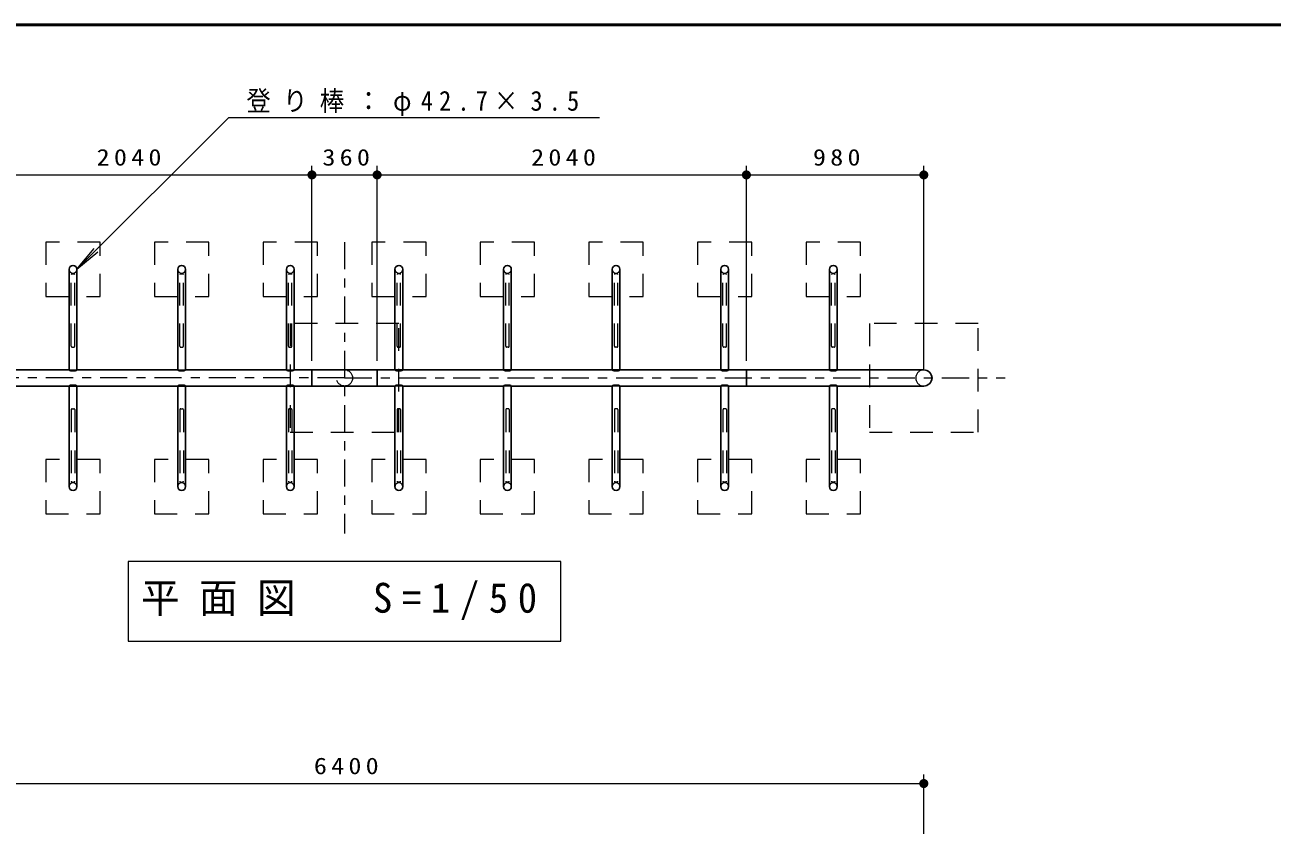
# Model space of a CAD drawing. Units: millimetres on the paper, scale 1:50. Extents: x -365 to 0, y 0 to 257.
# Drawn here: x -271.8 to -134, y 168.6 to 257 of the extents above; entities that cross this region are included whole.
import ezdxf

# ---------------------------------------------------------------- set-up
doc = ezdxf.new("R2010")
doc.units = ezdxf.units.MM
doc.linetypes.add('USER1', pattern=[4.5, 2.5, -2])
doc.linetypes.add('USER2', pattern=[6, 3, -1, 1, -1])
doc.layers.add('LY_3', color=7, linetype='Continuous', lineweight=13)
doc.layers.add('LY_4', color=7, linetype='Continuous', lineweight=13)
doc.styles.add('ＭＳ ゴシック', font='')
doc.styles.get('ＭＳ ゴシック').set_extended_font_data('MS Gothic')

# ---------------------------------------------------------------- blocks, each defined once
blk = doc.blocks.new('filled_dot')
at = {"color": 0, "linetype": 'Continuous', "lineweight": -2, "const_width": 1.25}
blk.add_lwpolyline([(-0.625, 0, 1), (0.625, 0, 1)], format="xyb", close=True, dxfattribs=at)

msp = doc.modelspace()

# ---------------------------------------------------------------- linework, layer by layer
at = {"layer": 'LY_3'}
for p, q in [((-249.256, 246.776), (-266.03, 230.01)), ((-249.256, 246.776), (-208.3, 246.776)), ((-240.057, 219.901), (-240.057, 241.437)), ((-240.057, 219.901), (-240.057, 241.437)), ((-232.857, 219.901), (-232.857, 241.437)), ((-232.857, 219.901), (-232.857, 241.437)), ((-192.057, 219.901), (-192.057, 241.437)), ((-172.457, 219.01), (-172.457, 241.437)), ((-280.857, 240.437), (-240.057, 240.437)), ((-240.057, 240.437), (-232.857, 240.437)), ((-232.857, 240.437), (-192.057, 240.437)), ((-192.057, 240.437), (-172.457, 240.437)), ((-266.03, 230.01), (-264.101, 232.308)), ((-266.03, 230.01), (-263.731, 231.938)), ((-260.357, 197.73), (-260.357, 188.93)), ((-212.557, 197.73), (-260.357, 197.73)), ((-212.557, 188.93), (-212.557, 197.73)), ((-260.357, 188.93), (-212.557, 188.93)), ((-172.457, 134.326), (-172.457, 174.217)), ((-300.457, 173.217), (-172.457, 173.217))]:
    msp.add_line(p, q, dxfattribs=at)
at = {"layer": 'LY_3', "linetype": 'USER2'}
for p, q in [((-236.457, 233.012), (-236.457, 200.819)), ((-236.457, 218.01), (-308.129, 218.01)), ((-236.457, 218.01), (-163.46, 218.01))]:
    msp.add_line(p, q, dxfattribs=at)
at = {"layer": 'LY_3', "lineweight": 25}
for p, q in [((-266.884, 230.01), (-266.884, 218.901)), ((-266.03, 230.01), (-266.03, 218.901)), ((-254.884, 230.01), (-254.884, 218.901)), ((-254.03, 230.01), (-254.03, 218.901)), ((-242.884, 230.01), (-242.884, 218.901)), ((-242.03, 230.01), (-242.03, 218.901)), ((-230.884, 230.01), (-230.884, 218.901)), ((-230.03, 230.01), (-230.03, 218.901)), ((-218.884, 230.01), (-218.884, 218.901)), ((-218.03, 230.01), (-218.03, 218.901)), ((-206.884, 230.01), (-206.884, 218.901)), ((-206.03, 230.01), (-206.03, 218.901)), ((-194.884, 230.01), (-194.884, 218.901)), ((-194.03, 230.01), (-194.03, 218.901)), ((-182.884, 230.01), (-182.884, 218.901)), ((-182.03, 230.01), (-182.03, 218.901)), ((-266.884, 218.901), (-278.03, 218.901)), ((-254.884, 218.901), (-266.03, 218.901)), ((-242.884, 218.901), (-254.03, 218.901)), ((-236.457, 218.901), (-242.03, 218.901)), ((-240.057, 218.901), (-240.057, 217.119)), ((-236.457, 218.901), (-230.884, 218.901)), ((-232.857, 218.901), (-232.857, 217.119)), ((-230.03, 218.901), (-218.884, 218.901)), ((-218.03, 218.901), (-206.884, 218.901)), ((-206.03, 218.901), (-194.884, 218.901)), ((-194.03, 218.901), (-182.884, 218.901)), ((-192.057, 217.119), (-192.057, 218.901)), ((-182.03, 218.901), (-172.457, 218.901)), ((-266.884, 217.119), (-278.03, 217.119)), ((-266.884, 206.01), (-266.884, 217.119)), ((-254.884, 217.119), (-266.03, 217.119)), ((-266.03, 206.01), (-266.03, 217.119)), ((-254.884, 206.01), (-254.884, 217.119)), ((-242.884, 217.119), (-254.03, 217.119)), ((-254.03, 206.01), (-254.03, 217.119)), ((-242.884, 206.01), (-242.884, 217.119)), ((-242.03, 206.01), (-242.03, 217.119)), ((-236.457, 217.119), (-242.03, 217.119)), ((-236.457, 217.119), (-230.884, 217.119)), ((-230.884, 206.01), (-230.884, 217.119)), ((-230.03, 206.01), (-230.03, 217.119)), ((-230.03, 217.119), (-218.884, 217.119)), ((-218.884, 206.01), (-218.884, 217.119)), ((-218.03, 206.01), (-218.03, 217.119)), ((-218.03, 217.119), (-206.884, 217.119)), ((-206.884, 206.01), (-206.884, 217.119)), ((-206.03, 206.01), (-206.03, 217.119)), ((-206.03, 217.119), (-194.884, 217.119)), ((-194.884, 206.01), (-194.884, 217.119)), ((-194.03, 206.01), (-194.03, 217.119)), ((-194.03, 217.119), (-182.884, 217.119)), ((-182.884, 206.01), (-182.884, 217.119)), ((-182.03, 206.01), (-182.03, 217.119)), ((-182.03, 217.119), (-172.457, 217.119))]:
    msp.add_line(p, q, dxfattribs=at)
at = {"layer": 'LY_3', "linetype": 'USER1'}
for p, q in [((-266.647, 221.51), (-266.647, 229.423)), ((-266.547, 229.523), (-266.367, 229.523)), ((-266.267, 221.51), (-266.267, 229.423)), ((-254.647, 221.51), (-254.647, 229.423)), ((-254.547, 229.523), (-254.367, 229.523)), ((-254.267, 221.51), (-254.267, 229.423)), ((-242.647, 221.51), (-242.647, 229.423)), ((-242.547, 229.523), (-242.367, 229.523)), ((-242.267, 221.51), (-242.267, 229.423)), ((-230.647, 221.51), (-230.647, 229.423)), ((-230.367, 229.523), (-230.547, 229.523)), ((-230.267, 221.51), (-230.267, 229.423)), ((-218.647, 221.51), (-218.647, 229.423)), ((-218.367, 229.523), (-218.547, 229.523)), ((-218.267, 221.51), (-218.267, 229.423)), ((-206.647, 221.51), (-206.647, 229.423)), ((-206.367, 229.523), (-206.547, 229.523)), ((-206.267, 221.51), (-206.267, 229.423)), ((-194.647, 221.51), (-194.647, 229.423)), ((-194.367, 229.523), (-194.547, 229.523)), ((-194.267, 221.51), (-194.267, 229.423)), ((-182.647, 221.51), (-182.647, 229.423)), ((-182.367, 229.523), (-182.547, 229.523)), ((-182.267, 221.51), (-182.267, 229.423)), ((-242.457, 224.01), (-242.457, 212.01)), ((-230.457, 224.01), (-242.457, 224.01)), ((-230.457, 212.01), (-230.457, 224.01)), ((-178.457, 224.01), (-178.457, 212.01)), ((-166.457, 224.01), (-178.457, 224.01)), ((-166.457, 212.01), (-166.457, 224.01)), ((-266.547, 221.41), (-266.367, 221.41)), ((-254.547, 221.41), (-254.367, 221.41)), ((-242.547, 221.41), (-242.367, 221.41)), ((-230.367, 221.41), (-230.547, 221.41)), ((-218.367, 221.41), (-218.547, 221.41)), ((-206.367, 221.41), (-206.547, 221.41)), ((-194.367, 221.41), (-194.547, 221.41)), ((-182.367, 221.41), (-182.547, 221.41)), ((-266.884, 218.901), (-266.03, 218.901)), ((-254.884, 218.901), (-254.03, 218.901)), ((-242.884, 218.901), (-242.03, 218.901)), ((-230.03, 218.901), (-230.884, 218.901)), ((-218.03, 218.901), (-218.884, 218.901)), ((-206.03, 218.901), (-206.884, 218.901)), ((-194.03, 218.901), (-194.884, 218.901)), ((-182.03, 218.901), (-182.884, 218.901)), ((-266.884, 217.119), (-266.03, 217.119)), ((-254.884, 217.119), (-254.03, 217.119)), ((-242.884, 217.119), (-242.03, 217.119)), ((-230.03, 217.119), (-230.884, 217.119)), ((-218.03, 217.119), (-218.884, 217.119)), ((-206.03, 217.119), (-206.884, 217.119)), ((-194.03, 217.119), (-194.884, 217.119)), ((-182.03, 217.119), (-182.884, 217.119)), ((-266.647, 214.51), (-266.647, 206.597)), ((-266.547, 214.61), (-266.367, 214.61)), ((-266.267, 214.51), (-266.267, 206.597)), ((-254.647, 214.51), (-254.647, 206.597)), ((-254.547, 214.61), (-254.367, 214.61)), ((-254.267, 214.51), (-254.267, 206.597)), ((-242.647, 214.51), (-242.647, 206.597)), ((-242.547, 214.61), (-242.367, 214.61)), ((-242.267, 214.51), (-242.267, 206.597)), ((-230.647, 214.51), (-230.647, 206.597)), ((-230.367, 214.61), (-230.547, 214.61)), ((-230.267, 214.51), (-230.267, 206.597)), ((-218.647, 214.51), (-218.647, 206.597)), ((-218.367, 214.61), (-218.547, 214.61)), ((-218.267, 214.51), (-218.267, 206.597)), ((-206.647, 214.51), (-206.647, 206.597)), ((-206.367, 214.61), (-206.547, 214.61)), ((-206.267, 214.51), (-206.267, 206.597)), ((-194.647, 214.51), (-194.647, 206.597)), ((-194.367, 214.61), (-194.547, 214.61)), ((-194.267, 214.51), (-194.267, 206.597)), ((-182.647, 214.51), (-182.647, 206.597)), ((-182.367, 214.61), (-182.547, 214.61)), ((-182.267, 214.51), (-182.267, 206.597)), ((-242.457, 212.01), (-230.457, 212.01)), ((-178.457, 212.01), (-166.457, 212.01)), ((-266.547, 206.497), (-266.367, 206.497)), ((-254.547, 206.497), (-254.367, 206.497)), ((-242.547, 206.497), (-242.367, 206.497)), ((-230.367, 206.497), (-230.547, 206.497)), ((-218.367, 206.497), (-218.547, 206.497)), ((-206.367, 206.497), (-206.547, 206.497)), ((-194.367, 206.497), (-194.547, 206.497)), ((-182.367, 206.497), (-182.547, 206.497))]:
    msp.add_line(p, q, dxfattribs=at)
for points in [[(-263.457, 227.01), (-263.457, 233.01), (-269.457, 233.01), (-269.457, 227.01)], [(-251.457, 227.01), (-251.457, 233.01), (-257.457, 233.01), (-257.457, 227.01)], [(-239.457, 227.01), (-239.457, 233.01), (-245.457, 233.01), (-245.457, 227.01)], [(-227.457, 227.01), (-227.457, 233.01), (-233.457, 233.01), (-233.457, 227.01)], [(-215.457, 227.01), (-215.457, 233.01), (-221.457, 233.01), (-221.457, 227.01)], [(-203.457, 227.01), (-203.457, 233.01), (-209.457, 233.01), (-209.457, 227.01)], [(-191.457, 227.01), (-191.457, 233.01), (-197.457, 233.01), (-197.457, 227.01)], [(-179.457, 227.01), (-179.457, 233.01), (-185.457, 233.01), (-185.457, 227.01)], [(-263.457, 203.01), (-263.457, 209.01), (-269.457, 209.01), (-269.457, 203.01)], [(-251.457, 203.01), (-251.457, 209.01), (-257.457, 209.01), (-257.457, 203.01)], [(-239.457, 203.01), (-239.457, 209.01), (-245.457, 209.01), (-245.457, 203.01)], [(-227.457, 203.01), (-227.457, 209.01), (-233.457, 209.01), (-233.457, 203.01)], [(-215.457, 203.01), (-215.457, 209.01), (-221.457, 209.01), (-221.457, 203.01)], [(-203.457, 203.01), (-203.457, 209.01), (-209.457, 209.01), (-209.457, 203.01)], [(-191.457, 203.01), (-191.457, 209.01), (-197.457, 209.01), (-197.457, 203.01)], [(-179.457, 203.01), (-179.457, 209.01), (-185.457, 209.01), (-185.457, 203.01)]]:
    msp.add_lwpolyline(points, close=True, dxfattribs=at)
at = {"layer": 'LY_3', "lineweight": 25}
for points in [[(-266.03, 218.901), (-266.034, 218.887), (-266.044, 218.873), (-266.062, 218.86), (-266.087, 218.847), (-266.118, 218.835), (-266.155, 218.824), (-266.197, 218.815), (-266.243, 218.807), (-266.293, 218.801), (-266.346, 218.796), (-266.401, 218.793), (-266.457, 218.793), (-266.513, 218.793), (-266.567, 218.796), (-266.62, 218.801), (-266.67, 218.807), (-266.717, 218.815), (-266.759, 218.824), (-266.796, 218.835), (-266.827, 218.847), (-266.851, 218.86), (-266.869, 218.873), (-266.88, 218.887), (-266.884, 218.901)], [(-254.03, 218.901), (-254.034, 218.887), (-254.044, 218.873), (-254.062, 218.86), (-254.087, 218.847), (-254.118, 218.835), (-254.155, 218.824), (-254.197, 218.815), (-254.243, 218.807), (-254.293, 218.801), (-254.346, 218.796), (-254.401, 218.793), (-254.457, 218.793), (-254.513, 218.793), (-254.567, 218.796), (-254.62, 218.801), (-254.67, 218.807), (-254.717, 218.815), (-254.759, 218.824), (-254.796, 218.835), (-254.827, 218.847), (-254.851, 218.86), (-254.869, 218.873), (-254.88, 218.887), (-254.884, 218.901)], [(-242.03, 218.901), (-242.034, 218.887), (-242.044, 218.873), (-242.062, 218.86), (-242.087, 218.847), (-242.118, 218.835), (-242.155, 218.824), (-242.197, 218.815), (-242.243, 218.807), (-242.293, 218.801), (-242.346, 218.796), (-242.401, 218.793), (-242.457, 218.793), (-242.513, 218.793), (-242.567, 218.796), (-242.62, 218.801), (-242.67, 218.807), (-242.717, 218.815), (-242.759, 218.824), (-242.796, 218.835), (-242.827, 218.847), (-242.851, 218.86), (-242.869, 218.873), (-242.88, 218.887), (-242.884, 218.901)], [(-230.884, 218.901), (-230.88, 218.887), (-230.869, 218.873), (-230.851, 218.86), (-230.827, 218.847), (-230.796, 218.835), (-230.759, 218.824), (-230.717, 218.815), (-230.67, 218.807), (-230.62, 218.801), (-230.567, 218.796), (-230.513, 218.793), (-230.457, 218.793), (-230.401, 218.793), (-230.346, 218.796), (-230.293, 218.801), (-230.243, 218.807), (-230.197, 218.815), (-230.155, 218.824), (-230.118, 218.835), (-230.087, 218.847), (-230.062, 218.86), (-230.044, 218.873), (-230.034, 218.887), (-230.03, 218.901)], [(-218.884, 218.901), (-218.88, 218.887), (-218.869, 218.873), (-218.851, 218.86), (-218.827, 218.847), (-218.796, 218.835), (-218.759, 218.824), (-218.717, 218.815), (-218.67, 218.807), (-218.62, 218.801), (-218.567, 218.796), (-218.513, 218.793), (-218.457, 218.793), (-218.401, 218.793), (-218.346, 218.796), (-218.293, 218.801), (-218.243, 218.807), (-218.197, 218.815), (-218.155, 218.824), (-218.118, 218.835), (-218.087, 218.847), (-218.062, 218.86), (-218.044, 218.873), (-218.034, 218.887), (-218.03, 218.901)], [(-206.884, 218.901), (-206.88, 218.887), (-206.869, 218.873), (-206.851, 218.86), (-206.827, 218.847), (-206.796, 218.835), (-206.759, 218.824), (-206.717, 218.815), (-206.67, 218.807), (-206.62, 218.801), (-206.567, 218.796), (-206.513, 218.793), (-206.457, 218.793), (-206.401, 218.793), (-206.346, 218.796), (-206.293, 218.801), (-206.243, 218.807), (-206.197, 218.815), (-206.155, 218.824), (-206.118, 218.835), (-206.087, 218.847), (-206.062, 218.86), (-206.044, 218.873), (-206.034, 218.887), (-206.03, 218.901)], [(-194.884, 218.901), (-194.88, 218.887), (-194.869, 218.873), (-194.851, 218.86), (-194.827, 218.847), (-194.796, 218.835), (-194.759, 218.824), (-194.717, 218.815), (-194.67, 218.807), (-194.62, 218.801), (-194.567, 218.796), (-194.513, 218.793), (-194.457, 218.793), (-194.401, 218.793), (-194.346, 218.796), (-194.293, 218.801), (-194.243, 218.807), (-194.197, 218.815), (-194.155, 218.824), (-194.118, 218.835), (-194.087, 218.847), (-194.062, 218.86), (-194.044, 218.873), (-194.034, 218.887), (-194.03, 218.901)], [(-182.884, 218.901), (-182.88, 218.887), (-182.869, 218.873), (-182.851, 218.86), (-182.827, 218.847), (-182.796, 218.835), (-182.759, 218.824), (-182.717, 218.815), (-182.67, 218.807), (-182.62, 218.801), (-182.567, 218.796), (-182.513, 218.793), (-182.457, 218.793), (-182.401, 218.793), (-182.346, 218.796), (-182.293, 218.801), (-182.243, 218.807), (-182.197, 218.815), (-182.155, 218.824), (-182.118, 218.835), (-182.087, 218.847), (-182.062, 218.86), (-182.044, 218.873), (-182.034, 218.887), (-182.03, 218.901)], [(-266.03, 217.119), (-266.034, 217.134), (-266.044, 217.148), (-266.062, 217.161), (-266.087, 217.174), (-266.118, 217.186), (-266.155, 217.197), (-266.197, 217.206), (-266.243, 217.214), (-266.293, 217.22), (-266.346, 217.225), (-266.401, 217.228), (-266.457, 217.228), (-266.513, 217.228), (-266.567, 217.225), (-266.62, 217.22), (-266.67, 217.214), (-266.717, 217.206), (-266.759, 217.197), (-266.796, 217.186), (-266.827, 217.174), (-266.851, 217.161), (-266.869, 217.148), (-266.88, 217.134), (-266.884, 217.119)], [(-254.03, 217.119), (-254.034, 217.134), (-254.044, 217.148), (-254.062, 217.161), (-254.087, 217.174), (-254.118, 217.186), (-254.155, 217.197), (-254.197, 217.206), (-254.243, 217.214), (-254.293, 217.22), (-254.346, 217.225), (-254.401, 217.228), (-254.457, 217.228), (-254.513, 217.228), (-254.567, 217.225), (-254.62, 217.22), (-254.67, 217.214), (-254.717, 217.206), (-254.759, 217.197), (-254.796, 217.186), (-254.827, 217.174), (-254.851, 217.161), (-254.869, 217.148), (-254.88, 217.134), (-254.884, 217.119)], [(-242.03, 217.119), (-242.034, 217.134), (-242.044, 217.148), (-242.062, 217.161), (-242.087, 217.174), (-242.118, 217.186), (-242.155, 217.197), (-242.197, 217.206), (-242.243, 217.214), (-242.293, 217.22), (-242.346, 217.225), (-242.401, 217.228), (-242.457, 217.228), (-242.513, 217.228), (-242.567, 217.225), (-242.62, 217.22), (-242.67, 217.214), (-242.717, 217.206), (-242.759, 217.197), (-242.796, 217.186), (-242.827, 217.174), (-242.851, 217.161), (-242.869, 217.148), (-242.88, 217.134), (-242.884, 217.119)], [(-230.884, 217.119), (-230.88, 217.134), (-230.869, 217.148), (-230.851, 217.161), (-230.827, 217.174), (-230.796, 217.186), (-230.759, 217.197), (-230.717, 217.206), (-230.67, 217.214), (-230.62, 217.22), (-230.567, 217.225), (-230.513, 217.228), (-230.457, 217.228), (-230.401, 217.228), (-230.346, 217.225), (-230.293, 217.22), (-230.243, 217.214), (-230.197, 217.206), (-230.155, 217.197), (-230.118, 217.186), (-230.087, 217.174), (-230.062, 217.161), (-230.044, 217.148), (-230.034, 217.134), (-230.03, 217.119)], [(-218.884, 217.119), (-218.88, 217.134), (-218.869, 217.148), (-218.851, 217.161), (-218.827, 217.174), (-218.796, 217.186), (-218.759, 217.197), (-218.717, 217.206), (-218.67, 217.214), (-218.62, 217.22), (-218.567, 217.225), (-218.513, 217.228), (-218.457, 217.228), (-218.401, 217.228), (-218.346, 217.225), (-218.293, 217.22), (-218.243, 217.214), (-218.197, 217.206), (-218.155, 217.197), (-218.118, 217.186), (-218.087, 217.174), (-218.062, 217.161), (-218.044, 217.148), (-218.034, 217.134), (-218.03, 217.119)], [(-206.884, 217.119), (-206.88, 217.134), (-206.869, 217.148), (-206.851, 217.161), (-206.827, 217.174), (-206.796, 217.186), (-206.759, 217.197), (-206.717, 217.206), (-206.67, 217.214), (-206.62, 217.22), (-206.567, 217.225), (-206.513, 217.228), (-206.457, 217.228), (-206.401, 217.228), (-206.346, 217.225), (-206.293, 217.22), (-206.243, 217.214), (-206.197, 217.206), (-206.155, 217.197), (-206.118, 217.186), (-206.087, 217.174), (-206.062, 217.161), (-206.044, 217.148), (-206.034, 217.134), (-206.03, 217.119)], [(-194.884, 217.119), (-194.88, 217.134), (-194.869, 217.148), (-194.851, 217.161), (-194.827, 217.174), (-194.796, 217.186), (-194.759, 217.197), (-194.717, 217.206), (-194.67, 217.214), (-194.62, 217.22), (-194.567, 217.225), (-194.513, 217.228), (-194.457, 217.228), (-194.401, 217.228), (-194.346, 217.225), (-194.293, 217.22), (-194.243, 217.214), (-194.197, 217.206), (-194.155, 217.197), (-194.118, 217.186), (-194.087, 217.174), (-194.062, 217.161), (-194.044, 217.148), (-194.034, 217.134), (-194.03, 217.119)], [(-182.884, 217.119), (-182.88, 217.134), (-182.869, 217.148), (-182.851, 217.161), (-182.827, 217.174), (-182.796, 217.186), (-182.759, 217.197), (-182.717, 217.206), (-182.67, 217.214), (-182.62, 217.22), (-182.567, 217.225), (-182.513, 217.228), (-182.457, 217.228), (-182.401, 217.228), (-182.346, 217.225), (-182.293, 217.22), (-182.243, 217.214), (-182.197, 217.206), (-182.155, 217.197), (-182.118, 217.186), (-182.087, 217.174), (-182.062, 217.161), (-182.044, 217.148), (-182.034, 217.134), (-182.03, 217.119)]]:
    msp.add_lwpolyline(points, dxfattribs=at)
at = {"layer": 'LY_3', "linetype": 'USER1'}
msp.add_circle((-236.457, 218.01), 0.891, dxfattribs=at)
at = {"layer": 'LY_3', "lineweight": 25}
for centre, radius, start, end in [((-266.457, 230.01), 0.427, 0, 180), ((-254.457, 230.01), 0.427, 0, 180), ((-242.457, 230.01), 0.427, 0, 180), ((-230.457, 230.01), 0.427, 0, 180), ((-218.457, 230.01), 0.427, 0, 180), ((-206.457, 230.01), 0.427, 0, 180), ((-194.457, 230.01), 0.427, 0, 180), ((-182.457, 230.01), 0.427, 0, 180), ((-172.457, 218.01), 0.891, 270, 90), ((-266.457, 206.01), 0.427, 180, 0), ((-254.457, 206.01), 0.427, 180, 0), ((-242.457, 206.01), 0.427, 180, 0), ((-230.457, 206.01), 0.427, 180, 0), ((-218.457, 206.01), 0.427, 180, 0), ((-206.457, 206.01), 0.427, 180, 0), ((-194.457, 206.01), 0.427, 180, 0), ((-182.457, 206.01), 0.427, 180, 0)]:
    msp.add_arc(centre, radius, start, end, dxfattribs=at)
at = {"layer": 'LY_3', "linetype": 'USER1'}
for centre, radius, start, end in [((-266.457, 230.01), 0.427, 180, 0), ((-266.547, 229.423), 0.1, 90, 180), ((-266.367, 229.423), 0.1, 0, 90), ((-254.457, 230.01), 0.427, 180, 0), ((-254.547, 229.423), 0.1, 90, 180), ((-254.367, 229.423), 0.1, 0, 90), ((-242.457, 230.01), 0.427, 180, 0), ((-242.547, 229.423), 0.1, 90, 180), ((-242.367, 229.423), 0.1, 0, 90), ((-230.457, 230.01), 0.427, 180, 0), ((-230.547, 229.423), 0.1, 90, 180), ((-230.367, 229.423), 0.1, 0, 90), ((-218.457, 230.01), 0.427, 180, 0), ((-218.547, 229.423), 0.1, 90, 180), ((-218.367, 229.423), 0.1, 0, 90), ((-206.457, 230.01), 0.427, 180, 0), ((-206.547, 229.423), 0.1, 90, 180), ((-206.367, 229.423), 0.1, 0, 90), ((-194.457, 230.01), 0.427, 180, 0), ((-194.547, 229.423), 0.1, 90, 180), ((-194.367, 229.423), 0.1, 0, 90), ((-182.457, 230.01), 0.427, 180, 0), ((-182.547, 229.423), 0.1, 90, 180), ((-182.367, 229.423), 0.1, 0, 90), ((-266.547, 221.51), 0.1, 180, 270), ((-266.367, 221.51), 0.1, 270, 0), ((-254.547, 221.51), 0.1, 180, 270), ((-254.367, 221.51), 0.1, 270, 0), ((-242.547, 221.51), 0.1, 180, 270), ((-242.367, 221.51), 0.1, 270, 0), ((-230.547, 221.51), 0.1, 180, 270), ((-230.367, 221.51), 0.1, 270, 0), ((-218.547, 221.51), 0.1, 180, 270), ((-218.367, 221.51), 0.1, 270, 0), ((-206.547, 221.51), 0.1, 180, 270), ((-206.367, 221.51), 0.1, 270, 0), ((-194.547, 221.51), 0.1, 180, 270), ((-194.367, 221.51), 0.1, 270, 0), ((-182.547, 221.51), 0.1, 180, 270), ((-182.367, 221.51), 0.1, 270, 0), ((-172.457, 218.01), 0.891, 90, 270), ((-266.547, 214.51), 0.1, 90, 180), ((-266.367, 214.51), 0.1, 0, 90), ((-254.547, 214.51), 0.1, 90, 180), ((-254.367, 214.51), 0.1, 0, 90), ((-242.547, 214.51), 0.1, 90, 180), ((-242.367, 214.51), 0.1, 0, 90), ((-230.547, 214.51), 0.1, 90, 180), ((-230.367, 214.51), 0.1, 0, 90), ((-218.547, 214.51), 0.1, 90, 180), ((-218.367, 214.51), 0.1, 0, 90), ((-206.547, 214.51), 0.1, 90, 180), ((-206.367, 214.51), 0.1, 0, 90), ((-194.547, 214.51), 0.1, 90, 180), ((-194.367, 214.51), 0.1, 0, 90), ((-182.547, 214.51), 0.1, 90, 180), ((-182.367, 214.51), 0.1, 0, 90), ((-266.457, 206.01), 0.427, 0, 180), ((-266.547, 206.597), 0.1, 180, 270), ((-266.367, 206.597), 0.1, 270, 0), ((-254.457, 206.01), 0.427, 0, 180), ((-254.547, 206.597), 0.1, 180, 270), ((-254.367, 206.597), 0.1, 270, 0), ((-242.457, 206.01), 0.427, 0, 180), ((-242.547, 206.597), 0.1, 180, 270), ((-242.367, 206.597), 0.1, 270, 0), ((-230.457, 206.01), 0.427, 0, 180), ((-230.547, 206.597), 0.1, 180, 270), ((-230.367, 206.597), 0.1, 270, 0), ((-218.457, 206.01), 0.427, 0, 180), ((-218.547, 206.597), 0.1, 180, 270), ((-218.367, 206.597), 0.1, 270, 0), ((-206.457, 206.01), 0.427, 0, 180), ((-206.547, 206.597), 0.1, 180, 270), ((-206.367, 206.597), 0.1, 270, 0), ((-194.457, 206.01), 0.427, 0, 180), ((-194.547, 206.597), 0.1, 180, 270), ((-194.367, 206.597), 0.1, 270, 0), ((-182.457, 206.01), 0.427, 0, 180), ((-182.547, 206.597), 0.1, 180, 270), ((-182.367, 206.597), 0.1, 270, 0)]:
    msp.add_arc(centre, radius, start, end, dxfattribs=at)
at = {"layer": 'LY_4', "lineweight": 50}
msp.add_line((0, 257), (-365, 257), dxfattribs=at)

# ---------------------------------------------------------------- block references
at = {"layer": 'LY_3', "xscale": 0.4, "yscale": 0.4}
for p in [(-240.057, 240.437), (-232.857, 240.437), (-192.057, 240.437)]:
    msp.add_blockref('filled_dot', p, dxfattribs=at)
at = {"layer": 'LY_3', "xscale": 0.4, "yscale": 0.4, "rotation": 180}
for p in [(-240.057, 240.437), (-232.857, 240.437), (-192.057, 240.437), (-172.457, 240.437), (-172.457, 173.217)]:
    msp.add_blockref('filled_dot', p, dxfattribs=at)

# ---------------------------------------------------------------- texts
at = {"layer": 'LY_3', "style": 'ＭＳ ゴシック'}
for s, insert, char_height, attachment_point in [('\\T1.5;\\W0.9;登り棒：φ42.7×3.5', (-247.3, 246.926), 2.199, 7), ('\\T1.33;\\W1.15;2040', (-260.029, 241.437), 1.833, 8), ('\\T1.33;\\W1.15;360', (-236.042, 241.437), 1.833, 8), ('\\T1.33;\\W1.15;2040', (-212.029, 241.437), 1.833, 8), ('\\T1.33;\\W1.15;980', (-181.842, 241.437), 1.833, 8), ('\\T1.5;\\W0.95;平面図\u3000S=1/50', (-258.957, 193.33), 3.299, 4), ('\\T1.33;\\W1.15;6400', (-236.029, 174.217), 1.833, 8)]:
    msp.add_mtext(s, dxfattribs=dict(at, insert=insert, char_height=char_height, attachment_point=attachment_point))

doc.saveas('drawing.dxf')
